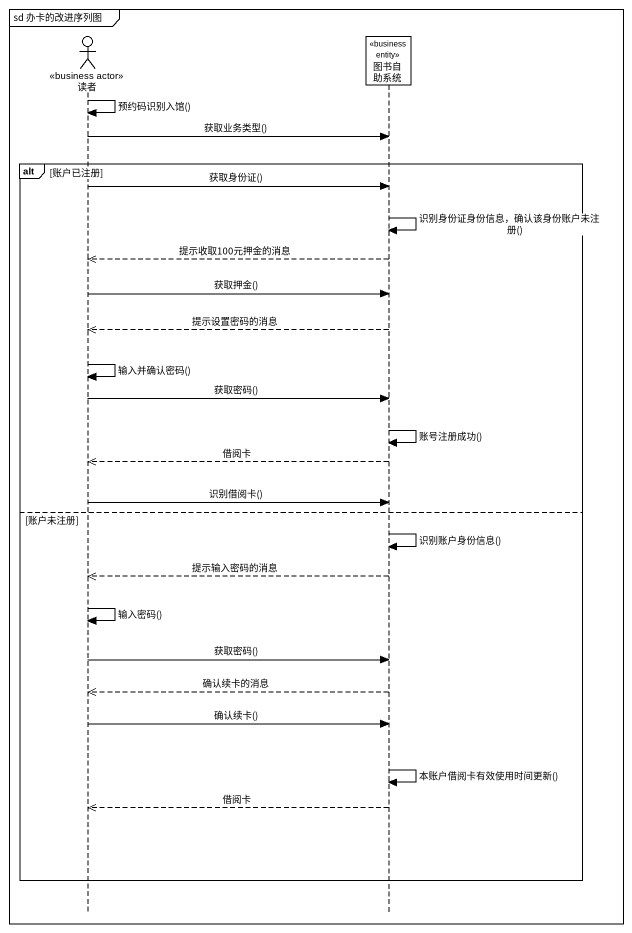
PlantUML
@startuml
mainframe sd 办卡的改进序列图
hide footbox
actor 读者 <<business actor>>
participant 图书自助系统 <<business entity>>

读者 -> 读者 : 预约码识别入馆()
读者 -> 图书自助系统 : 获取业务类型()
alt 账户已注册
  读者 -> 图书自助系统 : 获取身份证()
  图书自助系统 -> 图书自助系统 : 识别身份证身份信息，确认该身份账户未注册()
  图书自助系统 -->> 读者 : 提示收取100元押金的消息
  读者 -> 图书自助系统 : 获取押金()
  图书自助系统 -->> 读者 : 提示设置密码的消息
  读者 -> 读者 : 输入并确认密码()
  读者 -> 图书自助系统 : 获取密码()
  图书自助系统 -> 图书自助系统 : 账号注册成功()
  图书自助系统 -->> 读者 : 借阅卡
  读者 -> 图书自助系统 : 识别借阅卡()
else 账户未注册
  图书自助系统 -> 图书自助系统 : 识别账户身份信息()
  图书自助系统 -->> 读者 : 提示输入密码的消息
  读者 -> 读者 : 输入密码()
  读者 -> 图书自助系统 : 获取密码()
  图书自助系统 -->> 读者 : 确认续卡的消息
  读者 -> 图书自助系统 : 确认续卡()
  图书自助系统 -> 图书自助系统 : 本账户借阅卡有效使用时间更新()
  图书自助系统 -->> 读者 : 借阅卡
end
@enduml
